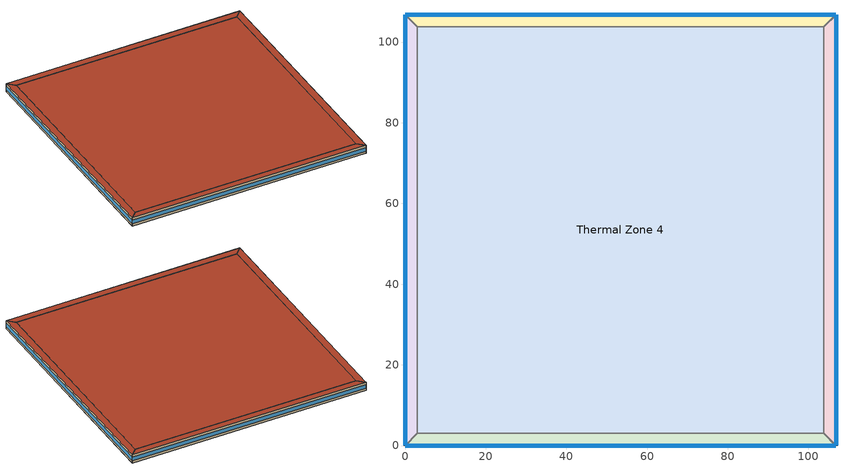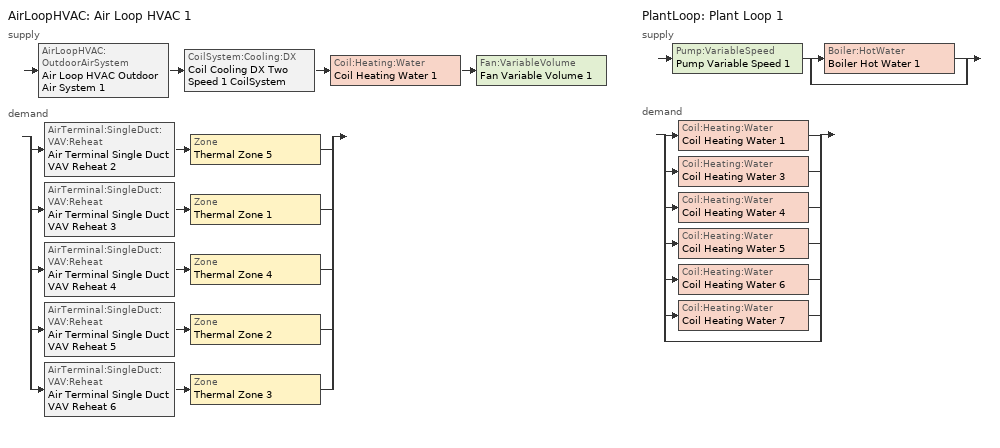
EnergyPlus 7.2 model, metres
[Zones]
Thermal Zone 5
 floor ground (000_ExtSlabCarpet_4in_ClimateZone 1-8): 106.83,0 0,0 3,3 103.83,3 z0
 wall outside (ASHRAE_189.1-2009_ExtWall_SteelFrame_ClimateZone 4-8): 0,0 106.83,0 z0:4
 wall to Thermal Zone 2 (000_Interior Wall): 106.83,0 103.83,3 z0:4
 wall to Thermal Zone 1 (000_Interior Wall): 3,3 0,0 z0:4
 wall to Thermal Zone 4 (000_Interior Wall): 103.83,3 3,3 z0:4
 window (ASHRAE_189.1-2009_ExtWindow_ClimateZone 4-5): 0.03,0 106.81,0 z1:2.8
 roof outside (ASHRAE_189.1-2009_ExtRoof_IEAD_ClimateZone 2-5): 103.83,3 3,3 0,0 106.83,0 z4
Thermal Zone 4
 floor ground (000_ExtSlabCarpet_4in_ClimateZone 1-8): 3,3 3,103.83 103.83,103.83 103.83,3 z0
 wall to Thermal Zone 1 (000_Interior Wall): 3,103.83 3,3 z0:4
 wall to Thermal Zone 3 (000_Interior Wall): 103.83,103.83 3,103.83 z0:4
 wall to Thermal Zone 2 (000_Interior Wall): 103.83,3 103.83,103.83 z0:4
 roof outside (ASHRAE_189.1-2009_ExtRoof_IEAD_ClimateZone 2-5): 103.83,3 103.83,103.83 3,103.83 3,3 z4
Thermal Zone 2
 floor ground (000_ExtSlabCarpet_4in_ClimateZone 1-8): 106.83,106.83 106.83,0 103.83,3 103.83,103.83 z0
 wall outside (ASHRAE_189.1-2009_ExtWall_SteelFrame_ClimateZone 4-8): 106.83,0 106.83,106.83 z0:4
 wall to Thermal Zone 3 (000_Interior Wall): 106.83,106.83 103.83,103.83 z0:4
 window (ASHRAE_189.1-2009_ExtWindow_ClimateZone 4-5): 106.83,0.03 106.83,106.81 z1:2.8
 roof outside (ASHRAE_189.1-2009_ExtRoof_IEAD_ClimateZone 2-5): 103.83,103.83 103.83,3 106.83,0 106.83,106.83 z4
Thermal Zone 1
 floor ground (000_ExtSlabCarpet_4in_ClimateZone 1-8): 0,0 0,106.83 3,103.83 3,3 z0
 wall outside (ASHRAE_189.1-2009_ExtWall_SteelFrame_ClimateZone 4-8): 0,106.83 0,0 z0:4
 wall to Thermal Zone 3 (000_Interior Wall): 3,103.83 0,106.83 z0:4
 window (ASHRAE_189.1-2009_ExtWindow_ClimateZone 4-5): 0,106.81 0,0.03 z1:2.8
 roof outside (ASHRAE_189.1-2009_ExtRoof_IEAD_ClimateZone 2-5): 3,3 3,103.83 0,106.83 0,0 z4
Thermal Zone 3
 floor ground (000_ExtSlabCarpet_4in_ClimateZone 1-8): 0,106.83 106.83,106.83 103.83,103.83 3,103.83 z0
 wall outside (ASHRAE_189.1-2009_ExtWall_SteelFrame_ClimateZone 4-8): 106.83,106.83 0,106.83 z0:4
 window (ASHRAE_189.1-2009_ExtWindow_ClimateZone 4-5): 106.81,106.83 0.03,106.83 z1:2.8
 roof outside (ASHRAE_189.1-2009_ExtRoof_IEAD_ClimateZone 2-5): 3,103.83 103.83,103.83 106.83,106.83 0,106.83 z4
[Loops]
AirLoopHVAC 'Air Loop HVAC 1'
 supply: AirLoopHVAC:OutdoorAirSystem 'Air Loop HVAC Outdoor Air System 1' > CoilSystem:Cooling:DX 'Coil Cooling DX Two Speed 1 CoilSystem' > Coil:Heating:Water 'Coil Heating Water 1' > Fan:VariableVolume 'Fan Variable Volume 1'
 demand: split
  | AirTerminal:SingleDuct:VAV:Reheat 'Air Terminal Single Duct VAV Reheat 2' > Zone 'Thermal Zone 5'
  | AirTerminal:SingleDuct:VAV:Reheat 'Air Terminal Single Duct VAV Reheat 3' > Zone 'Thermal Zone 1'
  | AirTerminal:SingleDuct:VAV:Reheat 'Air Terminal Single Duct VAV Reheat 4' > Zone 'Thermal Zone 4'
  | AirTerminal:SingleDuct:VAV:Reheat 'Air Terminal Single Duct VAV Reheat 5' > Zone 'Thermal Zone 2'
  | AirTerminal:SingleDuct:VAV:Reheat 'Air Terminal Single Duct VAV Reheat 6' > Zone 'Thermal Zone 3'
PlantLoop 'Plant Loop 1'
 supply: Pump:VariableSpeed 'Pump Variable Speed 1' > split
  | Boiler:HotWater 'Boiler Hot Water 1'
  | bypass
 demand: split
  | Coil:Heating:Water 'Coil Heating Water 1'
  | Coil:Heating:Water 'Coil Heating Water 3'
  | Coil:Heating:Water 'Coil Heating Water 4'
  | Coil:Heating:Water 'Coil Heating Water 5'
  | Coil:Heating:Water 'Coil Heating Water 6'
  | Coil:Heating:Water 'Coil Heating Water 7'
  | bypass
[Site:Location]
Philadelphia International Ap_PA_USA Design_Conditions: Latitude {deg}=39.87; Longitude {deg}=-75.23; Time Zone {hr}=-5; Elevation {m}=2
[SizingPeriod:DesignDay] Day of Month=21; Dry-Bulb Temperature Range Modifier Type=DefaultMultipliers; Barometric Pressure {Pa}=101301; Rain Indicator=No; Snow Indicator=No; Daylight Saving Time Indicator=No
Name | Month | Day Type | Maximum Dry-Bulb Temperature {C} | Daily Dry-Bulb Temperature Range {deltaC} | Humidity Condition Type | Wetbulb or DewPoint at Maximum Dry-Bulb {C} | Wind Speed {m/s} | Wind Direction {deg} | Solar Model Indicator | Sky Clearness | Enthalpy at Maximum Dry-Bulb {J/kg} | ASHRAE Clear Sky Optical Depth for Beam Irradiance (taub) | ASHRAE Clear Sky Optical Depth for Diffuse Irradiance (taud)
Philadelphia International Ap Ann Hum_n 99.6% Condns DP=>MCDB | 1 | WinterDesignDay | -8.7 | 0 | Dewpoint | -20.2 | 5.2 | 290 | ASHRAEClearSky | 0
Philadelphia International Ap Ann Clg 1% Condns Enth=>MDB | 7 | SummerDesignDay | 30 | 9.4 | Enthalpy |  | 5 | 240 | ASHRAETau |  | 75800 | 0.55 | 1.776
Philadelphia International Ap Ann Clg 1% Condns DB=>MWB | 7 | SummerDesignDay | 32.6 | 9.4 | Wetbulb | 23.6 | 5 | 240 | ASHRAETau |  |  | 0.55 | 1.776
Philadelphia International Ap Ann Htg 99.6% Condns DB | 1 | WinterDesignDay | -10.8 | 0 | Wetbulb | -10.8 | 5.2 | 290 | ASHRAEClearSky | 0
Philadelphia International Ap Ann Clg 1% Condns WB=>MDB | 7 | SummerDesignDay | 30.2 | 9.4 | Wetbulb | 25 | 5 | 240 | ASHRAETau |  |  | 0.55 | 1.776
Philadelphia International Ap Ann Htg Wind 99% Condns WS=>MCDB | 1 | WinterDesignDay | 1.1 | 0 | Wetbulb | 1.1 | 11.6 | 290 | ASHRAEClearSky | 0
Philadelphia International Ap Ann Htg 99% Condns DB | 1 | WinterDesignDay | -8.4 | 0 | Wetbulb | -8.4 | 5.2 | 290 | ASHRAEClearSky | 0
Philadelphia International Ap Ann Clg .4% Condns WB=>MDB | 7 | SummerDesignDay | 31.4 | 9.4 | Wetbulb | 25.7 | 5 | 240 | ASHRAETau |  |  | 0.55 | 1.776
Philadelphia International Ap Ann Clg .4% Condns Enth=>MDB | 7 | SummerDesignDay | 31.7 | 9.4 | Enthalpy |  | 5 | 240 | ASHRAETau |  | 79100 | 0.55 | 1.776
Philadelphia International Ap Ann Htg Wind 99.6% Condns WS=>MCDB | 1 | WinterDesignDay | 2.8 | 0 | Wetbulb | 2.8 | 12.7 | 290 | ASHRAEClearSky | 0
Philadelphia International Ap Ann Clg 2% Condns Enth=>MDB | 7 | SummerDesignDay | 28.8 | 9.4 | Enthalpy |  | 5 | 240 | ASHRAETau |  | 73000 | 0.55 | 1.776
Philadelphia International Ap Ann Hum_n 99% Condns DP=>MCDB | 1 | WinterDesignDay | -6.7 | 0 | Dewpoint | -18 | 5.2 | 290 | ASHRAEClearSky | 0
Philadelphia International Ap Ann Clg 1% Condns DP=>MDB | 7 | SummerDesignDay | 27.4 | 9.4 | Dewpoint | 23.5 | 5 | 240 | ASHRAETau |  |  | 0.55 | 1.776
Philadelphia International Ap Ann Clg .4% Condns DP=>MDB | 7 | SummerDesignDay | 28.1 | 9.4 | Dewpoint | 24.1 | 5 | 240 | ASHRAETau |  |  | 0.55 | 1.776
Philadelphia International Ap Ann Clg 2% Condns DB=>MWB | 7 | SummerDesignDay | 31.1 | 9.4 | Wetbulb | 22.8 | 5 | 240 | ASHRAETau |  |  | 0.55 | 1.776
Philadelphia International Ap Ann Clg .4% Condns DB=>MWB | 7 | SummerDesignDay | 34 | 9.4 | Wetbulb | 24.1 | 5 | 240 | ASHRAETau |  |  | 0.55 | 1.776
Philadelphia International Ap Ann Clg 2% Condns DP=>MDB | 7 | SummerDesignDay | 26.8 | 9.4 | Dewpoint | 22.9 | 5 | 240 | ASHRAETau |  |  | 0.55 | 1.776
Philadelphia International Ap Ann Clg 2% Condns WB=>MDB | 7 | SummerDesignDay | 28.8 | 9.4 | Wetbulb | 24.3 | 5 | 240 | ASHRAETau |  |  | 0.55 | 1.776
[Building]
Building 1
[Material] Thermal Absorptance=0.9
Name | Roughness | Thickness {m} | Conductivity {W/m-K} | Density {kg/m3} | Specific Heat {J/kg-K} | Solar Absorptance | Visible Absorptance
MAT-CC05 4 HW CONCRETE | Rough | 0.1016 | 1.311 | 2240 | 836.8 | 0.7 | 0.7
Roof Membrane | VeryRough | 0.0095 | 0.16 | 1121.29 | 1460 | 0.7 | 0.7
Wall Insulation [39] | MediumRough | 0.1184 | 0.045 | 265 | 836.8 | 0.7 | 0.7
1/2IN Gypsum | Smooth | 0.0127 | 0.16 | 784.9 | 830 | 0.92 | 0.92
000_G01a 19mm gypsum board | MediumSmooth | 0.019 | 0.16 | 800 | 1090 | 0.7 | 0.7
Metal Decking | MediumSmooth | 0.0015 | 45.006 | 7680 | 418.4 | 0.7 | 0.3
Roof Insulation [21] | MediumRough | 0.2105 | 0.049 | 265 | 836.8 | 0.7 | 0.7
[Material:AirGap]
000_F04 Wall air space resistance: Thermal Resistance {m2-K/W}=0.15
[Material:NoMass] Thermal Absorptance=0.9; Solar Absorptance=0.7
Name | Roughness | Thermal Resistance {m2-K/W} | Visible Absorptance
CP02 CARPET PAD | VeryRough | 0.2165 | 0.8
MAT-SHEATH | Rough | 0.3626 | 0.7
[WindowMaterial:Glazing]
Theoretical Glass [207]: Optical Data Type=SpectralAverage; Thickness {m}=0.003; Solar Transmittance at Normal Incidence=0.3311; Front Side Solar Reflectance at Normal Incidence=0.6189; Back Side Solar Reflectance at Normal Incidence=0.6189; Visible Transmittance at Normal Incidence=0.44; Front Side Visible Reflectance at Normal Incidence=0.51; Back Side Visible Reflectance at Normal Incidence=0.51; Infrared Transmittance at Normal Incidence=0; Front Side Infrared Hemispherical Emissivity=0.9; Back Side Infrared Hemispherical Emissivity=0.9; Conductivity {W/m-K}=0.0133; Dirt Correction Factor for Solar and Visible Transmittance=1; Solar Diffusing=No
[Construction]
000_Interior Wall: 000_G01a 19mm gypsum board, 000_F04 Wall air space resistance, 000_G01a 19mm gypsum board
000_ExtSlabCarpet_4in_ClimateZone 1-8: MAT-CC05 4 HW CONCRETE, CP02 CARPET PAD
ASHRAE_189.1-2009_ExtWall_SteelFrame_ClimateZone 4-8: MAT-SHEATH, Wall Insulation [39], 1/2IN Gypsum
ASHRAE_189.1-2009_ExtRoof_IEAD_ClimateZone 2-5: Roof Membrane, Roof Insulation [21], Metal Decking
ASHRAE_189.1-2009_ExtWindow_ClimateZone 4-5: Theoretical Glass [207]
[AirLoopHVAC]
Air Loop HVAC 1: Design Supply Air Flow Rate {m3/s}=AutoSize
[Sizing:System]
Air Loop HVAC 1: Type of Load to Size On=Sensible; Design Outdoor Air Flow Rate {m3/s}=Autosize; Minimum System Air Flow Ratio=0.3; Preheat Design Temperature {C}=7; Preheat Design Humidity Ratio {kgWater/kgDryAir}=0.008; Precool Design Temperature {C}=12.8; Precool Design Humidity Ratio {kgWater/kgDryAir}=0.008; Central Cooling Design Supply Air Temperature {C}=12.8; Central Heating Design Supply Air Temperature {C}=12.8; Sizing Option=NonCoincident; 100% Outdoor Air in Cooling=Yes; 100% Outdoor Air in Heating=Yes; Central Cooling Design Supply Air Humidity Ratio {kgWater/kgDryAir}=0.0085; Central Heating Design Supply Air Humidity Ratio {kgWater/kgDryAir}=0.008; Cooling Design Air Flow Method=DesignDay; Cooling Design Air Flow Rate {m3/s}=0; Heating Design Air Flow Method=DesignDay; Heating Design Air Flow Rate {m3/s}=0; System Outdoor Air Method=ZoneSum
[Controller:WaterCoil]
Controller Water Coil 1: Control Variable=Temperature; Action=Normal; Actuator Variable=Flow; Controller Convergence Tolerance {deltaC}=Autosize; Maximum Actuated Flow {m3/s}=Autosize; Minimum Actuated Flow {m3/s}=1e-07
[AvailabilityManager:Scheduled]
Name | Schedule
AvailabilityManager:Scheduled {d6a289be-9f2c-441b-aeeb-63ca34308bc2} | Schedule:Compact {318ac826-e98c-4db2-8666-77b89c822e2c}
AvailabilityManager:Scheduled {88d666e3-ecce-49c0-8ce7-928490cada9d} | Schedule:Compact {a8c6741d-f727-4a89-a39d-52c415c20164}
[Controller:OutdoorAir]
Controller Outdoor Air 1: Minimum Outdoor Air Flow Rate {m3/s}=Autosize; Maximum Outdoor Air Flow Rate {m3/s}=Autosize; Economizer Control Type=FixedDryBulb; Economizer Control Action Type=ModulateFlow; Economizer Maximum Limit Dry-Bulb Temperature {C}=30; Economizer Maximum Limit Enthalpy {J/kg}=64000; Economizer Minimum Limit Dry-Bulb Temperature {C}=-100; Lockout Type=NoLockout; Minimum Limit Type=FixedMinimum; High Humidity Control=No; Control High Indoor Humidity Based on Outdoor Humidity Ratio=Yes; Heat Recovery Bypass Control Type=BypassWhenOAFlowGreaterThanMinimum
[SetpointManager:MixedAir] Control Variable=Temperature
Setpoint Manager Mixed Air 3; Setpoint Manager Mixed Air 2; Setpoint Manager Mixed Air 1
[CoilSystem:Cooling:DX]
Coil Cooling DX Two Speed 1 CoilSystem: Availability Schedule=Always_On; Cooling Coil=Coil Cooling DX Two Speed 1
[Coil:Cooling:DX:TwoSpeed]
Coil Cooling DX Two Speed 1: Availability Schedule=Always_On; Rated High Speed Total Cooling Capacity {W}=Autosize; Rated High Speed Sensible Heat Ratio=Autosize; Rated High Speed COP {W/W}=5.5; Rated High Speed Air Flow Rate {m3/s}=Autosize; Total Cooling Capacity Function of Temperature Curve=Curve Biquadratic 1; Total Cooling Capacity Function of Flow Fraction Curve=Curve Quadratic 1; Energy Input Ratio Function of Temperature Curve=Curve Biquadratic 2; Energy Input Ratio Function of Flow Fraction Curve=Curve Quadratic 2; Part Load Fraction Correlation Curve=Curve Quadratic 3; Rated Low Speed Total Cooling Capacity {W}=Autosize; Rated Low Speed Sensible Heat Ratio=0.69; Rated Low Speed COP {W/W}=6.6; Rated Low Speed Air Flow Rate {m3/s}=Autosize; Low Speed Total Cooling Capacity Function of Temperature Curve=Curve Biquadratic 3; Low Speed Energy Input Ratio Function of Temperature Curve=Curve Biquadratic 4; Condenser Type=AirCooled; High Speed Evaporative Condenser Effectiveness=0; Low Speed Evaporative Condenser Effectiveness=0; Basin Heater Capacity {W/K}=10; Basin Heater Setpoint Temperature {C}=2
[Coil:Heating:Water] Availability Schedule=Always_On; U-Factor Times Area Value {W/K}=Autosize; Maximum Water Flow Rate {m3/s}=Autosize; Performance Input Method=UFactorTimesAreaAndDesignWaterFlowRate; Rated Capacity {W}=Autosize; Rated Inlet Water Temperature {C}=82.2; Rated Inlet Air Temperature {C}=16.6; Rated Outlet Water Temperature {C}=71.1; Rated Outlet Air Temperature {C}=32.2; Rated Ratio for Air and Water Convection=0.5
Coil Heating Water 1; Coil Heating Water 3; Coil Heating Water 4; Coil Heating Water 5; Coil Heating Water 6; Coil Heating Water 7
[Fan:VariableVolume]
Fan Variable Volume 1: Availability Schedule=Always_On; Fan Efficiency=0.5; Pressure Rise {Pa}=500; Maximum Flow Rate {m3/s}=AutoSize; Fan Power Minimum Flow Rate Input Method=FixedFlowRate; Fan Power Minimum Flow Fraction=0; Fan Power Minimum Air Flow Rate {m3/s}=0; Motor Efficiency=0.93; Motor In Airstream Fraction=1; Fan Power Coefficient 1=0.0407599; Fan Power Coefficient 2=0.088045; Fan Power Coefficient 3=-0.0729261; Fan Power Coefficient 4=0.94374; Fan Power Coefficient 5=0
[SetpointManager:Scheduled] Control Variable=Temperature
Name | Schedule
Setpoint Manager Scheduled 1 | Deck_Temperature
Setpoint Manager Scheduled 2 | Hot_Water_Temperature
[AirTerminal:SingleDuct:VAV:Reheat] Availability Schedule=Always_On; Maximum Air Flow Rate {m3/s}=Autosize; Zone Minimum Air Flow Input Method=Constant; Constant Minimum Air Flow Fraction=0.3; Fixed Minimum Air Flow Rate {m3/s}=0.3; Maximum Hot Water or Steam Flow Rate {m3/s}=Autosize; Minimum Hot Water or Steam Flow Rate {m3/s}=0; Convergence Tolerance=0.001; Damper Heating Action=Normal; Maximum Flow per Zone Floor Area During Reheat {m3/s-m2}=Autocalculate; Maximum Flow Fraction During Reheat=Autocalculate; Maximum Reheat Air Temperature {C}=35
Name | Reheat Coil
Air Terminal Single Duct VAV Reheat 2 | Coil Heating Water 3
Air Terminal Single Duct VAV Reheat 3 | Coil Heating Water 4
Air Terminal Single Duct VAV Reheat 4 | Coil Heating Water 5
Air Terminal Single Duct VAV Reheat 5 | Coil Heating Water 6
Air Terminal Single Duct VAV Reheat 6 | Coil Heating Water 7
[PlantLoop]
Plant Loop 1: Fluid Type=Water; Plant Equipment Operation Scheme=Plant Loop 1 Operation Scheme List; Maximum Loop Temperature {C}=100; Minimum Loop Temperature {C}=0; Maximum Loop Flow Rate {m3/s}=Autosize; Minimum Loop Flow Rate {m3/s}=0; Plant Loop Volume {m3}=Autocalculate; Load Distribution Scheme=Optimal
[PlantEquipmentOperationSchemes]
Plant Loop 1 Operation Scheme List: Control Scheme Object Type 1=PlantEquipmentOperation:HeatingLoad; Control Scheme Name 1=Plant Loop 1 Heating Operation Scheme; Control Scheme Schedule Name 1=Plant Loop 1 On Schedule
[PlantEquipmentOperation:HeatingLoad]
Plant Loop 1 Heating Operation Scheme: Load Range Lower Limit 1 {W}=0; Load Range Upper Limit 1 {W}=1000000000; Range Equipment List Name 1=Plant Loop 1 Heating Equipment List
[PlantEquipmentList]
Plant Loop 1 Heating Equipment List: Boiler:HotWater, Boiler Hot Water 1
[Sizing:Plant]
Plant Loop 1: Loop Type=Heating; Design Loop Exit Temperature {C}=82; Loop Design Temperature Difference {deltaC}=11
[Pump:VariableSpeed]
Pump Variable Speed 1: Rated Flow Rate {m3/s}=Autosize; Rated Pump Head {Pa}=179352; Rated Power Consumption {W}=Autosize; Motor Efficiency=0.9; Fraction of Motor Inefficiencies to Fluid Stream=0; Coefficient 1 of the Part Load Performance Curve=0; Coefficient 2 of the Part Load Performance Curve=1; Coefficient 3 of the Part Load Performance Curve=0; Coefficient 4 of the Part Load Performance Curve=0; Minimum Flow Rate {m3/s}=0; Pump Control Type=Intermittent
[Boiler:HotWater]
Boiler Hot Water 1: Fuel Type=NaturalGas; Nominal Capacity {W}=Autosize; Nominal Thermal Efficiency=0.66; Design Water Outlet Temperature {C}=82; Design Water Flow Rate {m3/s}=Autosize; Minimum Part Load Ratio=0; Maximum Part Load Ratio=1; Optimum Part Load Ratio=1; Water Outlet Upper Temperature Limit {C}=99; Boiler Flow Mode=ConstantFlow; Parasitic Electric Load {W}=0; Sizing Factor=1
[Zone]
Thermal Zone 5; Thermal Zone 4; Thermal Zone 2; Thermal Zone 1; Thermal Zone 3
[ZoneControl:Thermostat] Control Object Type 1=ThermostatSetpoint:DualSetpoint; Control Name 1=Thermostat Setpoint Dual Setpoint 1
Name | Zone or ZoneList | Control Type Schedule
Thermal Zone 5 Thermostat | Thermal Zone 5 | Thermal Zone 5 Thermostat Schedule
Thermal Zone 4 Thermostat | Thermal Zone 4 | Thermal Zone 4 Thermostat Schedule
Thermal Zone 2 Thermostat | Thermal Zone 2 | Thermal Zone 2 Thermostat Schedule
Thermal Zone 1 Thermostat | Thermal Zone 1 | Thermal Zone 1 Thermostat Schedule
Thermal Zone 3 Thermostat | Thermal Zone 3 | Thermal Zone 3 Thermostat Schedule
[ThermostatSetpoint:DualSetpoint]
Thermostat Setpoint Dual Setpoint 1: Heating Setpoint Temperature Schedule=Heating Sch; Cooling Setpoint Temperature Schedule=Cooling Sch
[Zone equipment]
Thermal Zone 5: Air Terminal Single Duct VAV Reheat 2
Thermal Zone 4: Air Terminal Single Duct VAV Reheat 4
Thermal Zone 2: Air Terminal Single Duct VAV Reheat 5
Thermal Zone 1: Air Terminal Single Duct VAV Reheat 3
Thermal Zone 3: Air Terminal Single Duct VAV Reheat 6
[Sizing:Zone] Zone Cooling Design Supply Air Temperature Input Method=SupplyAirTemperature; Zone Cooling Design Supply Air Temperature {C}=14; Zone Heating Design Supply Air Temperature Input Method=SupplyAirTemperature; Zone Heating Design Supply Air Temperature {C}=40; Zone Cooling Design Supply Air Humidity Ratio {kgWater/kgDryAir}=0.0085; Zone Heating Design Supply Air Humidity Ratio {kgWater/kgDryAir}=0.008; Cooling Design Air Flow Method=DesignDay; Cooling Design Air Flow Rate {m3/s}=0; Cooling Minimum Air Flow per Zone Floor Area {m3/s-m2}=0.000762; Cooling Minimum Air Flow {m3/s}=0; Cooling Minimum Air Flow Fraction=0; Heating Design Air Flow Method=DesignDay; Heating Design Air Flow Rate {m3/s}=0; Heating Maximum Air Flow per Zone Floor Area {m3/s-m2}=0.002032; Heating Maximum Air Flow {m3/s}=0.141576; Heating Maximum Air Flow Fraction=0.3
Thermal Zone 5; Thermal Zone 4; Thermal Zone 2; Thermal Zone 1; Thermal Zone 3
[Schedule:Day:Interval]
Always_On_Default; Always_On_Winter_Design_Day; Always_On_Summer_Design_Day: No, 24:00, 1
Deck_Temperature_Summer_Design_Day; Deck_Temperature_Winter_Design_Day; Deck_Temperature_Default: No, 24:00, 12.8
Cooling Sch Default: No, 24:00, 28
Heating Sch Default: No, 24:00, 24
Hot_Water_Temperature_Winter_Design_Day; Hot_Water_Temperature_Summer_Design_Day; Hot_Water_Temperature_Default: No, 24:00, 67
[Schedule:Week:Daily]
Schedule:Week:Daily {f941497d-6e9b-4e3e-b1e6-5fd49ff3d78f}: Always_On_Default, Always_On_Default, Always_On_Default, Always_On_Default, Always_On_Default, Always_On_Default, Always_On_Default, Always_On_Default, Always_On_Summer_Design_Day, Always_On_Winter_Design_Day, Always_On_Default, Always_On_Default
Schedule:Week:Daily {63ae08dc-f4b8-49d0-b024-9257221d2f87}: Deck_Temperature_Default, Deck_Temperature_Default, Deck_Temperature_Default, Deck_Temperature_Default, Deck_Temperature_Default, Deck_Temperature_Default, Deck_Temperature_Default, Deck_Temperature_Default, Deck_Temperature_Summer_Design_Day, Deck_Temperature_Winter_Design_Day, Deck_Temperature_Default, Deck_Temperature_Default
Schedule:Week:Daily {ec9a2a64-0301-4c63-9c7e-9ff953776fcc}: Heating Sch Default, Heating Sch Default, Heating Sch Default, Heating Sch Default, Heating Sch Default, Heating Sch Default, Heating Sch Default, Heating Sch Default, Heating Sch Default, Heating Sch Default, Heating Sch Default, Heating Sch Default
Schedule:Week:Daily {aca9719a-6331-42f9-a76f-386a02042b20}: Cooling Sch Default, Cooling Sch Default, Cooling Sch Default, Cooling Sch Default, Cooling Sch Default, Cooling Sch Default, Cooling Sch Default, Cooling Sch Default, Cooling Sch Default, Cooling Sch Default, Cooling Sch Default, Cooling Sch Default
Schedule:Week:Daily {9d7781f8-3043-4c90-8982-fb6de78b8c5a}: Hot_Water_Temperature_Default, Hot_Water_Temperature_Default, Hot_Water_Temperature_Default, Hot_Water_Temperature_Default, Hot_Water_Temperature_Default, Hot_Water_Temperature_Default, Hot_Water_Temperature_Default, Hot_Water_Temperature_Default, Hot_Water_Temperature_Summer_Design_Day, Hot_Water_Temperature_Winter_Design_Day, Hot_Water_Temperature_Default, Hot_Water_Temperature_Default
[Schedule:Year]
Always_On: Schedule:Week:Daily {f941497d-6e9b-4e3e-b1e6-5fd49ff3d78f}, 1, 1, 12, 31
Deck_Temperature: Schedule:Week:Daily {63ae08dc-f4b8-49d0-b024-9257221d2f87}, 1, 1, 12, 31
Heating Sch: Schedule:Week:Daily {ec9a2a64-0301-4c63-9c7e-9ff953776fcc}, 1, 1, 12, 31
Cooling Sch: Schedule:Week:Daily {aca9719a-6331-42f9-a76f-386a02042b20}, 1, 1, 12, 31
Hot_Water_Temperature: Schedule:Week:Daily {9d7781f8-3043-4c90-8982-fb6de78b8c5a}, 1, 1, 12, 31
[Schedule:Compact]
Schedule:Compact {318ac826-e98c-4db2-8666-77b89c822e2c}; Schedule:Compact {a8c6741d-f727-4a89-a39d-52c415c20164}; Plant Loop 1 On Schedule: Through: 12/31, For: AllDays, Until: 24:00, 1
Thermal Zone 5 Thermostat Schedule; Thermal Zone 4 Thermostat Schedule; Thermal Zone 2 Thermostat Schedule; Thermal Zone 1 Thermostat Schedule; Thermal Zone 3 Thermostat Schedule: Through: 12/31, For: AllDays, Until: 24:00, 4
[Curve:Biquadratic]
Name | Coefficient1 Constant | Coefficient2 x | Coefficient3 x**2 | Coefficient4 y | Coefficient5 y**2 | Coefficient6 x*y | Minimum Value of x {BasedOnField A2} | Maximum Value of x {BasedOnField A2} | Minimum Value of y {BasedOnField A3} | Maximum Value of y {BasedOnField A3}
Curve Biquadratic 1 | 0.42415 | 0.04426 | -0.00042 | 0.00333 | -8e-05 | -0.00021 | 17 | 22 | 13 | 46
Curve Biquadratic 2 | 1.23649 | -0.02431 | 0.00057 | -0.01434 | 0.00063 | -0.00038 | 17 | 22 | 13 | 46
Curve Biquadratic 3; Curve Biquadratic 4 | 0 | 0 | 0 | 0 | 0 | 0 | 0 | 1 | 0 | 1
[Curve:Quadratic]
Name | Coefficient1 Constant | Coefficient2 x | Coefficient3 x**2 | Minimum Value of x {BasedOnField A2} | Maximum Value of x {BasedOnField A2}
Curve Quadratic 1 | 0.77136 | 0.34053 | -0.11088 | 0.75918 | 1.13877
Curve Quadratic 2 | 1.2055 | -0.32953 | 0.12308 | 0.75918 | 1.13877
Curve Quadratic 3 | 0.771 | 0.229 | 0 | 0 | 1
